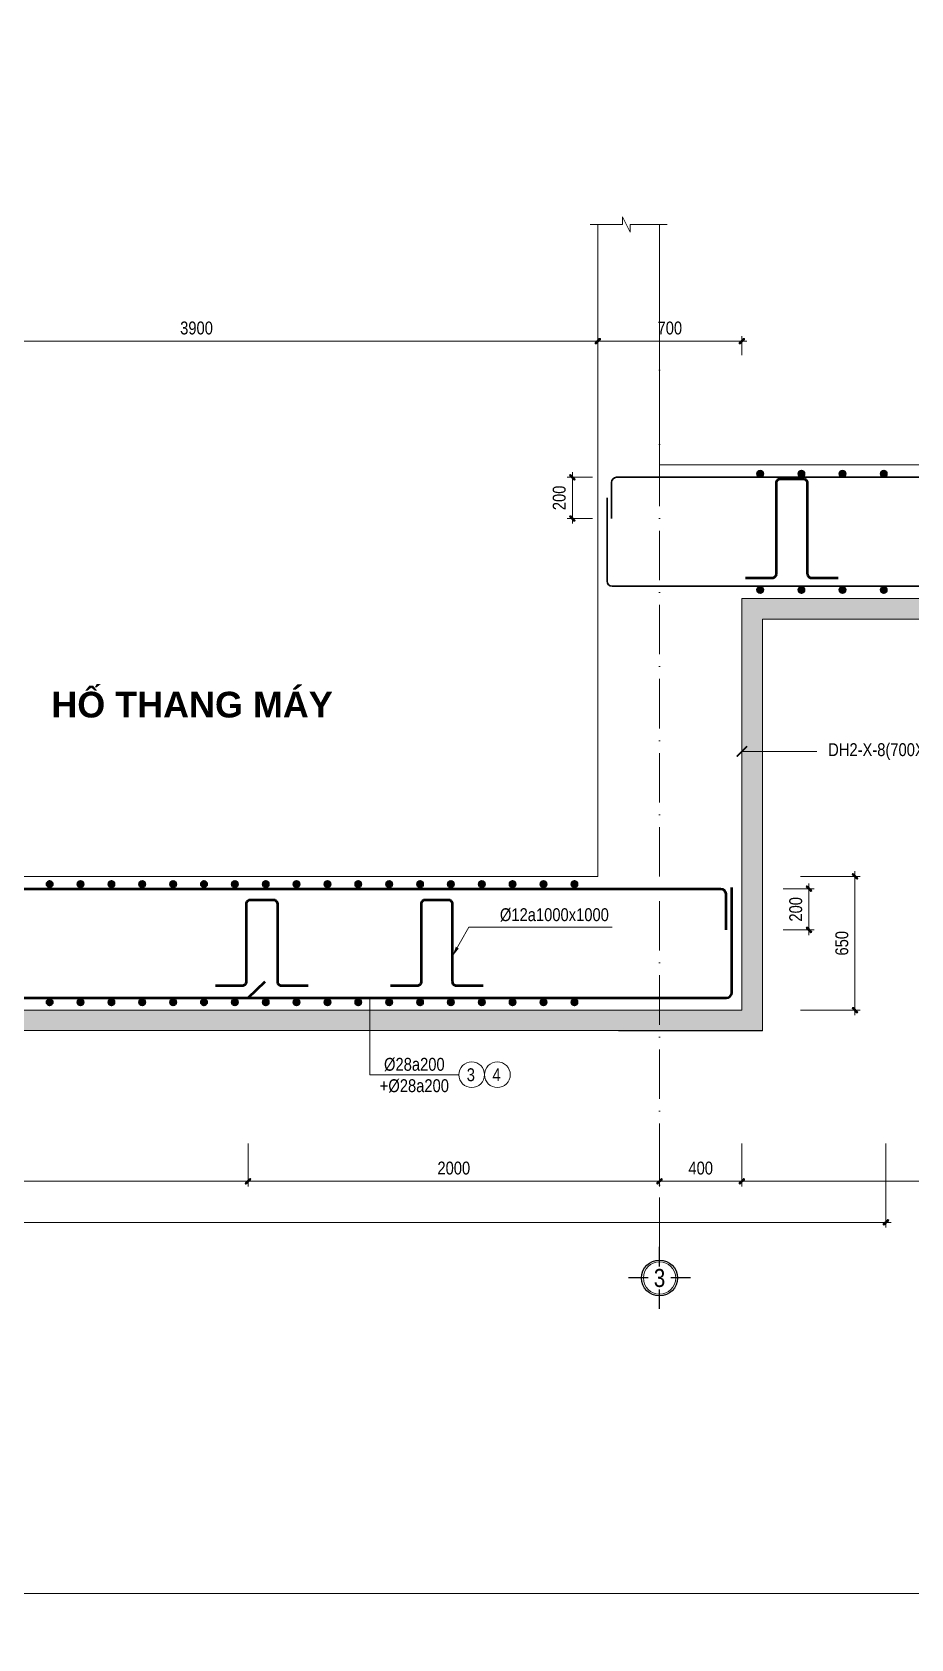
# Model space of a CAD drawing. Header units: millimetres. Extents: x 2356525 to 2927188, y -665534 to -417818.
# Drawn here: x 2585668 to 2589939, y -584889 to -577080 of the extents above; entities that cross this region are included whole.
import ezdxf
from ezdxf.enums import TextEntityAlignment as Align

# ---------------------------------------------------------------- set-up
doc = ezdxf.new("R2010")
doc.units = ezdxf.units.MM
doc.header["$LTSCALE"] = 200
doc.header["$MEASUREMENT"] = 0
doc.linetypes.add('ACAD_ISO10W100', pattern=[18, 12, -3, 0, -3])
doc.linetypes.add('HIDDEN', pattern=[0.375, 0.25, -0.125])
doc.layers.get('0').update_dxf_attribs({"lineweight": 9})
doc.layers.get('Defpoints').update_dxf_attribs({"color": 10, "lineweight": 0})
for name, color, linetype, lineweight in [('2', 2, 'Continuous', 20), ('CTHEP', 50, 'Continuous', 50), ('D-TRUC', 251, 'ACAD_ISO10W100', 15), ('DBAO', 90, 'Continuous', 13), ('DGIONG', 130, 'Continuous', 13), ('DMo', 9, 'HIDDEN', 9), ('KTH', 154, 'Continuous', 9), ('Start Thepsan lop duoi', 6, 'Continuous', 30), ('STICK', 1, 'Continuous', 9), ('TEXT', 7, 'Continuous', 15)]:
    doc.layers.add(name, color=color, linetype=linetype, lineweight=lineweight)
doc.layers.add('8', color=8, linetype='Continuous')
doc.styles.add('Arial - Bold', font='arialbd.ttf')
doc.styles.add('HELVECONDENSE', font='')
doc.styles.add('Star-HelCon', font='')
doc.styles.add('TTP-HelCon', font='')
doc.styles.get('HELVECONDENSE').set_extended_font_data('VNI-Helve-Condense')
doc.styles.get('Star-HelCon').set_extended_font_data('VNI-Helve-Condense')
doc.styles.get('TTP-HelCon').set_extended_font_data('VNI-Helve-Condense')
doc.dimstyles.new('TTP-100', dxfattribs={"dimscale": 100, "dimtxt": 2.5, "dimasz": 1, "dimexe": 1, "dimexo": 0, "dimgap": 0.09, "dimtad": 0, "dimdec": 4, "dimrnd": 1, "dimdsep": 46, "dimtxsty": 'TTP-HelCon', "dimblk": 'Stick', "dimcen": 0.09, "dimdle": 1.5, "dimclrd": 256, "dimclre": 256, "dimclrt": 7, "dimadec": 0, "dimazin": 0, "dimtfac": 1, "dimtdec": 4, "dimtix": 1, "dimtmove": 0, "dimatfit": 3, "dimfxl": 1, "dimtvp": 1, "dimtolj": 1, "dimtzin": 0, "dimlwd": -1, "dimlwe": -1, "dimarcsym": 1})
doc.dimstyles.new('TTP-25', dxfattribs={"dimscale": 25, "dimtxt": 2.5, "dimasz": 1, "dimexe": 1, "dimexo": 1, "dimgap": 0.09, "dimtad": 0, "dimdec": 4, "dimrnd": 1, "dimzin": 9, "dimdsep": 46, "dimtxsty": 'TTP-HelCon', "dimblk": 'Stick', "dimcen": 0.09, "dimdle": 1.5, "dimclrd": 256, "dimclre": 256, "dimclrt": 7, "dimadec": 0, "dimazin": 0, "dimtfac": 1, "dimtdec": 4, "dimtmove": 0, "dimatfit": 3, "dimldrblk": 'ARCHTICK', "dimfxl": 1, "dimtvp": 1, "dimtolj": 1, "dimtzin": 0, "dimarcsym": 0})

# ---------------------------------------------------------------- blocks, each defined once
blk = doc.blocks.new('Stick')
at = {"layer": 'STICK'}
h = blk.add_hatch(color=256, dxfattribs=at)
edge = h.paths.add_edge_path()
edge.add_line((0.3, 0.5), (-0.5, -0.3))
edge.add_arc((-0.4, -0.4), 0.141, 135, 315)
edge.add_line((-0.3, -0.5), (0.5, 0.3))
edge.add_arc((0.4, 0.4), 0.141, 315, 495)
blk.add_line((1, 0), (-1, 0), dxfattribs=at)
blk.add_lwpolyline([(0.3, 0.5), (-0.5, -0.3, 1), (-0.3, -0.5), (0.5, 0.3, 1), (0.3, 0.5, 1)], format="xyb", dxfattribs=at)
blk = doc.blocks.new('*D499')
at = {"layer": 'Defpoints', "color": 0, "transparency": 16777216}
for p in [(9500, 601.4), (9500, 508.9), (8800, 0)]:
    blk.add_point(p, dxfattribs=at)
at = {"layer": 'KTH', "lineweight": -2, "transparency": 16777216}
for p, q in [((8800, 25), (8800, 626.4)), ((9500, 533.9), (9500, 626.4)), ((8825, 601.4), (9475, 601.4))]:
    blk.add_line(p, q, dxfattribs=at)
at = {"layer": 'KTH', "lineweight": -2, "transparency": 16777216, "xscale": 25, "yscale": 25, "zscale": 25, "rotation": 180}
blk.add_blockref('Stick', (8800, 601.4), dxfattribs=at)
at = {"layer": 'KTH', "lineweight": -2, "transparency": 16777216, "xscale": 25, "yscale": 25, "zscale": 25}
blk.add_blockref('Stick', (9500, 601.4), dxfattribs=at)
at = {"layer": 'KTH', "color": 7, "transparency": 16777216, "insert": (9150, 665.2), "char_height": 62.5, "attachment_point": 5, "style": 'TTP-HelCon'}
blk.add_mtext('\\A1;700', dxfattribs=at)
blk = doc.blocks.new('_ArchTick')
at = {"color": 0, "linetype": 'ByBlock', "const_width": 0.15}
blk.add_lwpolyline([(-0.5, -0.5), (0.5, 0.5)], dxfattribs=at)
blk = doc.blocks.new('*D500')
at = {"layer": 'Defpoints', "color": 0, "transparency": 16777216}
for p in [(-1350, -3273.5), (10200.1, -3273.5), (10200.1, -3681.6)]:
    blk.add_point(p, dxfattribs=at)
at = {"layer": 'KTH', "lineweight": -2, "transparency": 16777216}
for p, q in [((-1350, -3298.5), (-1350, -3706.6)), ((10200.1, -3298.5), (10200.1, -3706.6)), ((-1325, -3681.6), (10175.1, -3681.6))]:
    blk.add_line(p, q, dxfattribs=at)
at = {"layer": 'KTH', "lineweight": -2, "transparency": 16777216, "xscale": 25, "yscale": 25, "zscale": 25, "rotation": 180}
blk.add_blockref('Stick', (-1350, -3681.6), dxfattribs=at)
at = {"layer": 'KTH', "lineweight": -2, "transparency": 16777216, "xscale": 25, "yscale": 25, "zscale": 25}
blk.add_blockref('Stick', (10200.1, -3681.6), dxfattribs=at)
at = {"layer": 'KTH', "color": 7, "transparency": 16777216, "insert": (4425.1, -3617.7), "char_height": 62.5, "attachment_point": 5, "style": 'TTP-HelCon'}
blk.add_mtext('\\A1;11550', dxfattribs=at)
blk = doc.blocks.new('dau truc')
blk.add_circle((0, 0), 180)
at = {"layer": '8'}
for p, q in [((0, 127), (0, 345)), ((-127, 0), (-345, 0)), ((0, -345), (0, -127)), ((345, 0), (127, 0))]:
    blk.add_line(p, q, dxfattribs=at)
blk.add_circle((0, 0), 200, dxfattribs=at)
at = {"layer": 'TEXT', "style": 'HELVECONDENSE'}
blk.add_attdef('A', text='', height=233, dxfattribs=at).set_placement((0, 0), align=Align.MIDDLE)
blk = doc.blocks.new('*D481')
at = {"layer": 'Defpoints', "color": 0, "transparency": 16777216}
for p in [(7100.3, -3273.5), (9100, -3273.5), (7100.3, -3482.1)]:
    blk.add_point(p, dxfattribs=at)
at = {"layer": 'KTH', "lineweight": -2, "transparency": 16777216}
for p, q in [((7100.3, -3298.5), (7100.3, -3507.1)), ((9100, -3298.5), (9100, -3507.1)), ((9075, -3482.1), (7125.3, -3482.1))]:
    blk.add_line(p, q, dxfattribs=at)
at = {"layer": 'KTH', "lineweight": -2, "transparency": 16777216, "xscale": 25, "yscale": 25, "zscale": 25, "rotation": 180}
blk.add_blockref('Stick', (7100.3, -3482.1), dxfattribs=at)
at = {"layer": 'KTH', "lineweight": -2, "transparency": 16777216, "xscale": 25, "yscale": 25, "zscale": 25}
blk.add_blockref('Stick', (9100, -3482.1), dxfattribs=at)
at = {"layer": 'KTH', "color": 7, "transparency": 16777216, "insert": (8100.2, -3418.2), "char_height": 62.5, "attachment_point": 5, "style": 'TTP-HelCon'}
blk.add_mtext('\\A1;2000', dxfattribs=at)
blk = doc.blocks.new('*D482')
at = {"layer": 'Defpoints', "color": 0, "transparency": 16777216}
for p in [(3700, -3273.5), (7100.3, -3273.5), (7100.3, -3482.1)]:
    blk.add_point(p, dxfattribs=at)
at = {"layer": 'KTH', "lineweight": -2, "transparency": 16777216}
for p, q in [((3700, -3298.5), (3700, -3507.1)), ((7100.3, -3298.5), (7100.3, -3507.1)), ((3725, -3482.1), (7075.3, -3482.1))]:
    blk.add_line(p, q, dxfattribs=at)
at = {"layer": 'KTH', "lineweight": -2, "transparency": 16777216, "xscale": 25, "yscale": 25, "zscale": 25, "rotation": 180}
blk.add_blockref('Stick', (3700, -3482.1), dxfattribs=at)
at = {"layer": 'KTH', "lineweight": -2, "transparency": 16777216, "xscale": 25, "yscale": 25, "zscale": 25}
blk.add_blockref('Stick', (7100.3, -3482.1), dxfattribs=at)
at = {"layer": 'KTH', "color": 7, "transparency": 16777216, "insert": (5400.2, -3418.2), "char_height": 62.5, "attachment_point": 5, "style": 'TTP-HelCon'}
blk.add_mtext('\\A1;3400', dxfattribs=at)
blk = doc.blocks.new('*D483')
at = {"layer": 'Defpoints', "color": 0, "transparency": 16777216}
for p in [(9675.7, -2060.1), (9826, -2060.1), (9675.7, -2260.1)]:
    blk.add_point(p, dxfattribs=at)
at = {"layer": 'KTH', "lineweight": -2, "transparency": 16777216}
for p, q in [((9700.7, -2060.1), (9851, -2060.1)), ((9826, -2235.1), (9826, -2085.1)), ((9700.7, -2260.1), (9851, -2260.1))]:
    blk.add_line(p, q, dxfattribs=at)
at = {"layer": 'KTH', "lineweight": -2, "transparency": 16777216, "xscale": 25, "yscale": 25, "zscale": 25}
for p, rotation in [((9826, -2060.1), 90), ((9826, -2260.1), 270)]:
    blk.add_blockref('Stick', p, dxfattribs=dict(at, rotation=rotation))
at = {"layer": 'KTH', "color": 7, "transparency": 16777216, "insert": (9762.2, -2160.1), "char_height": 62.5, "attachment_point": 5, "rotation": 90, "style": 'TTP-HelCon'}
blk.add_mtext('\\A1;200', dxfattribs=at)
blk = doc.blocks.new('*D484')
at = {"layer": 'Defpoints', "color": 0, "transparency": 16777216}
for p in [(9100, -3273.5), (9500.1, -3273.5), (9500.1, -3482.1)]:
    blk.add_point(p, dxfattribs=at)
at = {"layer": 'KTH', "lineweight": -2, "transparency": 16777216}
for p, q in [((9100, -3298.5), (9100, -3507.1)), ((9500.1, -3298.5), (9500.1, -3507.1)), ((9125, -3482.1), (9475.1, -3482.1))]:
    blk.add_line(p, q, dxfattribs=at)
at = {"layer": 'KTH', "lineweight": -2, "transparency": 16777216, "xscale": 25, "yscale": 25, "zscale": 25, "rotation": 180}
blk.add_blockref('Stick', (9100, -3482.1), dxfattribs=at)
at = {"layer": 'KTH', "lineweight": -2, "transparency": 16777216, "xscale": 25, "yscale": 25, "zscale": 25}
blk.add_blockref('Stick', (9500.1, -3482.1), dxfattribs=at)
at = {"layer": 'KTH', "color": 7, "transparency": 16777216, "insert": (9300.1, -3418.2), "char_height": 62.5, "attachment_point": 5, "style": 'TTP-HelCon'}
blk.add_mtext('\\A1;400', dxfattribs=at)
blk = doc.blocks.new('*D487')
at = {"layer": 'Defpoints', "color": 0, "transparency": 16777216}
for p in [(8800, 601.4), (4900, 432.1), (8800, 432.1)]:
    blk.add_point(p, dxfattribs=at)
at = {"layer": 'KTH', "lineweight": -2, "transparency": 16777216}
for p, q in [((4900, 457.1), (4900, 626.4)), ((8800, 457.1), (8800, 626.4)), ((4925, 601.4), (8775, 601.4))]:
    blk.add_line(p, q, dxfattribs=at)
at = {"layer": 'KTH', "lineweight": -2, "transparency": 16777216, "xscale": 25, "yscale": 25, "zscale": 25, "rotation": 180}
blk.add_blockref('Stick', (4900, 601.4), dxfattribs=at)
at = {"layer": 'KTH', "lineweight": -2, "transparency": 16777216, "xscale": 25, "yscale": 25, "zscale": 25}
blk.add_blockref('Stick', (8800, 601.4), dxfattribs=at)
at = {"layer": 'KTH', "color": 7, "transparency": 16777216, "insert": (6850, 665.2), "char_height": 62.5, "attachment_point": 5, "style": 'TTP-HelCon'}
blk.add_mtext('\\A1;3900', dxfattribs=at)
blk = doc.blocks.new('*D489')
at = {"layer": 'Defpoints', "color": 0, "transparency": 16777216}
for p in [(9760.7, -2000.1), (9760.7, -2650.1), (10050, -2650.1)]:
    blk.add_point(p, dxfattribs=at)
at = {"layer": 'KTH', "lineweight": -2, "transparency": 16777216}
for p, q in [((9785.7, -2000.1), (10075, -2000.1)), ((10050, -2025.1), (10050, -2625.1)), ((9785.7, -2650.1), (10075, -2650.1))]:
    blk.add_line(p, q, dxfattribs=at)
at = {"layer": 'KTH', "lineweight": -2, "transparency": 16777216, "xscale": 25, "yscale": 25, "zscale": 25}
for p, rotation in [((10050, -2000.1), 90), ((10050, -2650.1), 270)]:
    blk.add_blockref('Stick', p, dxfattribs=dict(at, rotation=rotation))
at = {"layer": 'KTH', "color": 7, "transparency": 16777216, "insert": (9986.2, -2325.1), "char_height": 62.5, "attachment_point": 5, "rotation": 90, "style": 'TTP-HelCon'}
blk.add_mtext('\\A1;650', dxfattribs=at)
blk = doc.blocks.new('*D491')
at = {"layer": 'Defpoints', "color": 0, "transparency": 16777216}
for p in [(8676.6, -60.1), (8800, -60.1), (8800, -260.2)]:
    blk.add_point(p, dxfattribs=at)
at = {"layer": 'KTH', "lineweight": -2, "transparency": 16777216}
for p, q in [((8775, -60.1), (8651.6, -60.1)), ((8676.6, -235.2), (8676.6, -85.1)), ((8775, -260.2), (8651.6, -260.2))]:
    blk.add_line(p, q, dxfattribs=at)
at = {"layer": 'KTH', "lineweight": -2, "transparency": 16777216, "xscale": 25, "yscale": 25, "zscale": 25}
for p, rotation in [((8676.6, -60.1), 90), ((8676.6, -260.2), 270)]:
    blk.add_blockref('Stick', p, dxfattribs=dict(at, rotation=rotation))
at = {"layer": 'KTH', "color": 7, "transparency": 16777216, "insert": (8612.8, -160.2), "char_height": 62.5, "attachment_point": 5, "rotation": 90, "style": 'TTP-HelCon'}
blk.add_mtext('\\A1;200', dxfattribs=at)
blk = doc.blocks.new('*D493')
at = {"layer": 'Defpoints', "color": 0, "transparency": 16777216}
for p in [(9500.1, -3273.5), (12500.2, -3273.5), (9500.1, -3482.1)]:
    blk.add_point(p, dxfattribs=at)
at = {"layer": 'KTH', "lineweight": -2, "transparency": 16777216}
for p, q in [((9500.1, -3298.5), (9500.1, -3507.1)), ((12500.2, -3298.5), (12500.2, -3507.1)), ((12475.2, -3482.1), (9525.1, -3482.1))]:
    blk.add_line(p, q, dxfattribs=at)
at = {"layer": 'KTH', "lineweight": -2, "transparency": 16777216, "xscale": 25, "yscale": 25, "zscale": 25, "rotation": 180}
blk.add_blockref('Stick', (9500.1, -3482.1), dxfattribs=at)
at = {"layer": 'KTH', "lineweight": -2, "transparency": 16777216, "xscale": 25, "yscale": 25, "zscale": 25}
blk.add_blockref('Stick', (12500.2, -3482.1), dxfattribs=at)
at = {"layer": 'KTH', "color": 7, "transparency": 16777216, "insert": (11000.2, -3418.2), "char_height": 62.5, "attachment_point": 5, "style": 'TTP-HelCon'}
blk.add_mtext('\\A1;3000', dxfattribs=at)
blk = doc.blocks.new('sfdzgbxg')
at = {"layer": 'KTH'}
h = blk.add_hatch(dxfattribs=at)
h.set_pattern_fill('AR-CONC', color=256, scale=25, style=0)
h.set_pattern_definition([(50, (-2579617.4, 579183.16), (179.315046, -15.688034), [18.75, -206.25]), (355, (-2579617.4, 579183.16), (-34.687833, 188.048033), [15, -165]), (100.4514, (-2579602.46, 579181.85), (144.627345, 172.359886), [15.935047, -175.285528]), (46.1842, (-2579617.4, 579233.16), (266.810262, -41.379754), [28.125, -309.375]), (96.6356, (-2579595.17, 579229.7), (233.665676, 243.529468), [23.902572, -262.92825]), (351.1842, (-2579617.4, 579233.16), (233.665486, 243.52965), [22.5, -247.5]), (21, (-2579592.4, 579220.66), (149.226763, -100.654723), [18.75, -206.25]), (326, (-2579592.4, 579220.66), (60.828833, 181.287511), [15, -165]), (71.4514, (-2579579.96, 579212.27), (210.055657, 80.632624), [15.935047, -175.285528]), (37.5, (-2579617.4, 579183.16), (3.0399638, 83.2234635), [0, -163, 0, -167.5, 0, -165.625]), (7.5, (-2579617.4, 579183.16), (65.7673844, 98.602928), [0, -95.5, 0, -159.25, 0, -63.125]), (327.5, (-2579673.15, 579183.16), (133.455609, -5.638718), [0, -62.5, 0, -195, 0, -258.75]), (317.5, (-2579698.15, 579183.16), (145.7965423, 25.0262456), [0, -81.25, 0, -129.5, 0, -183.75])])
h.paths.add_polyline_path([(12600.19738, -650.03191), (13416.0465, -650.0319), (13416.0465, -550.0317), (12500.19737, -550.03176), (12500.19738, -650.03191), (9500.1157, -650.03195), (9500.1157, -2650.08605), (700.03497, -2650.08605), (700.03497, -650.03109), (-128.07211, -650.03109), (-2299.96616, -650.03104), (-2299.96616, -550.03072), (-2966.64416, -550.03074), (-2966.64419, -650.031), (-2399.96616, -650.03104), (-2399.96616, -750.03104), (600.02881, -750.03113), (599.90554, -2750.08605), (9600.23617, -2749.59256), (9600.12143, -750.03195), (12600.19738, -750.03191)])
at = {"layer": 'Start Thepsan lop duoi'}
h = blk.add_hatch(color=256, dxfattribs=at)
h.dxf.hatch_style = 1
h.paths.add_polyline_path([(9605.35824, -43.01845, 1), (9573.52344, -43.01845, 1)])
h = blk.add_hatch(color=256, dxfattribs=at)
h.dxf.hatch_style = 1
h.paths.add_polyline_path([(9805.35824, -43.01845, 1), (9773.52344, -43.01845, 1)])
h = blk.add_hatch(color=256, dxfattribs=at)
h.dxf.hatch_style = 1
h.paths.add_polyline_path([(10005.35824, -43.01845, 1), (9973.52344, -43.01845, 1)])
h = blk.add_hatch(color=256, dxfattribs=at)
h.dxf.hatch_style = 1
h.paths.add_polyline_path([(10205.35824, -43.01845, 1), (10173.52344, -43.01845, 1)])
h = blk.add_hatch(color=256, dxfattribs=at)
h.dxf.hatch_style = 1
h.paths.add_polyline_path([(9605.35824, -607.73224, 1), (9573.52344, -607.73224, 1)])
h = blk.add_hatch(color=256, dxfattribs=at)
h.dxf.hatch_style = 1
h.paths.add_polyline_path([(9805.35824, -607.73224, 1), (9773.52344, -607.73224, 1)])
h = blk.add_hatch(color=256, dxfattribs=at)
h.dxf.hatch_style = 1
h.paths.add_polyline_path([(10005.35824, -607.73224, 1), (9973.52344, -607.73224, 1)])
h = blk.add_hatch(color=256, dxfattribs=at)
h.dxf.hatch_style = 1
h.paths.add_polyline_path([(10205.35824, -607.73224, 1), (10173.52344, -607.73224, 1)])
h = blk.add_hatch(color=256, dxfattribs=at)
h.dxf.hatch_style = 1
h.paths.add_polyline_path([(6152.1304, -2037.39298, 1), (6120.2956, -2037.39298, 1)])
h = blk.add_hatch(color=256, dxfattribs=at)
h.dxf.hatch_style = 1
h.paths.add_polyline_path([(6302.1304, -2037.39298, 1), (6270.2956, -2037.39298, 1)])
h = blk.add_hatch(color=256, dxfattribs=at)
h.dxf.hatch_style = 1
h.paths.add_polyline_path([(6452.1304, -2037.39298, 1), (6420.2956, -2037.39298, 1)])
h = blk.add_hatch(color=256, dxfattribs=at)
h.dxf.hatch_style = 1
h.paths.add_polyline_path([(6602.1304, -2037.39298, 1), (6570.2956, -2037.39298, 1)])
h = blk.add_hatch(color=256, dxfattribs=at)
h.dxf.hatch_style = 1
h.paths.add_polyline_path([(6752.1304, -2037.39298, 1), (6720.2956, -2037.39298, 1)])
h = blk.add_hatch(color=256, dxfattribs=at)
h.dxf.hatch_style = 1
h.paths.add_polyline_path([(6902.1304, -2037.39298, 1), (6870.2956, -2037.39298, 1)])
h = blk.add_hatch(color=256, dxfattribs=at)
h.dxf.hatch_style = 1
h.paths.add_polyline_path([(7052.1304, -2037.39298, 1), (7020.2956, -2037.39298, 1)])
h = blk.add_hatch(color=256, dxfattribs=at)
h.dxf.hatch_style = 1
h.paths.add_polyline_path([(7202.1304, -2037.39298, 1), (7170.2956, -2037.39298, 1)])
h = blk.add_hatch(color=256, dxfattribs=at)
h.dxf.hatch_style = 1
h.paths.add_polyline_path([(7352.1304, -2037.39298, 1), (7320.2956, -2037.39298, 1)])
h = blk.add_hatch(color=256, dxfattribs=at)
h.dxf.hatch_style = 1
h.paths.add_polyline_path([(7502.1304, -2037.39298, 1), (7470.2956, -2037.39298, 1)])
h = blk.add_hatch(color=256, dxfattribs=at)
h.dxf.hatch_style = 1
h.paths.add_polyline_path([(7652.1304, -2037.39298, 1), (7620.2956, -2037.39298, 1)])
h = blk.add_hatch(color=256, dxfattribs=at)
h.dxf.hatch_style = 1
h.paths.add_polyline_path([(7802.1304, -2037.39298, 1), (7770.2956, -2037.39298, 1)])
h = blk.add_hatch(color=256, dxfattribs=at)
h.dxf.hatch_style = 1
h.paths.add_polyline_path([(7952.1304, -2037.39298, 1), (7920.2956, -2037.39298, 1)])
h = blk.add_hatch(color=256, dxfattribs=at)
h.dxf.hatch_style = 1
h.paths.add_polyline_path([(8102.1304, -2037.39298, 1), (8070.2956, -2037.39298, 1)])
h = blk.add_hatch(color=256, dxfattribs=at)
h.dxf.hatch_style = 1
h.paths.add_polyline_path([(8252.1304, -2037.39298, 1), (8220.2956, -2037.39298, 1)])
h = blk.add_hatch(color=256, dxfattribs=at)
h.dxf.hatch_style = 1
h.paths.add_polyline_path([(8402.1304, -2037.39298, 1), (8370.2956, -2037.39298, 1)])
h = blk.add_hatch(color=256, dxfattribs=at)
h.dxf.hatch_style = 1
h.paths.add_polyline_path([(8552.1304, -2037.39298, 1), (8520.2956, -2037.39298, 1)])
h = blk.add_hatch(color=256, dxfattribs=at)
h.dxf.hatch_style = 1
h.paths.add_polyline_path([(8702.1304, -2037.39298, 1), (8670.2956, -2037.39298, 1)])
h = blk.add_hatch(color=256, dxfattribs=at)
h.dxf.hatch_style = 1
h.paths.add_polyline_path([(6152.1304, -2611.80632, 1), (6120.2956, -2611.80632, 1)])
h = blk.add_hatch(color=256, dxfattribs=at)
h.dxf.hatch_style = 1
h.paths.add_polyline_path([(6302.1304, -2611.80632, 1), (6270.2956, -2611.80632, 1)])
h = blk.add_hatch(color=256, dxfattribs=at)
h.dxf.hatch_style = 1
h.paths.add_polyline_path([(6452.1304, -2611.80632, 1), (6420.2956, -2611.80632, 1)])
h = blk.add_hatch(color=256, dxfattribs=at)
h.dxf.hatch_style = 1
h.paths.add_polyline_path([(6602.1304, -2611.80632, 1), (6570.2956, -2611.80632, 1)])
h = blk.add_hatch(color=256, dxfattribs=at)
h.dxf.hatch_style = 1
h.paths.add_polyline_path([(6752.1304, -2611.80632, 1), (6720.2956, -2611.80632, 1)])
h = blk.add_hatch(color=256, dxfattribs=at)
h.dxf.hatch_style = 1
h.paths.add_polyline_path([(6902.1304, -2611.80632, 1), (6870.2956, -2611.80632, 1)])
h = blk.add_hatch(color=256, dxfattribs=at)
h.dxf.hatch_style = 1
h.paths.add_polyline_path([(7052.1304, -2611.80632, 1), (7020.2956, -2611.80632, 1)])
h = blk.add_hatch(color=256, dxfattribs=at)
h.dxf.hatch_style = 1
h.paths.add_polyline_path([(7202.1304, -2611.80632, 1), (7170.2956, -2611.80632, 1)])
h = blk.add_hatch(color=256, dxfattribs=at)
h.dxf.hatch_style = 1
h.paths.add_polyline_path([(7352.1304, -2611.80632, 1), (7320.2956, -2611.80632, 1)])
h = blk.add_hatch(color=256, dxfattribs=at)
h.dxf.hatch_style = 1
h.paths.add_polyline_path([(7502.1304, -2611.80632, 1), (7470.2956, -2611.80632, 1)])
h = blk.add_hatch(color=256, dxfattribs=at)
h.dxf.hatch_style = 1
h.paths.add_polyline_path([(7652.1304, -2611.80632, 1), (7620.2956, -2611.80632, 1)])
h = blk.add_hatch(color=256, dxfattribs=at)
h.dxf.hatch_style = 1
h.paths.add_polyline_path([(7802.1304, -2611.80632, 1), (7770.2956, -2611.80632, 1)])
h = blk.add_hatch(color=256, dxfattribs=at)
h.dxf.hatch_style = 1
h.paths.add_polyline_path([(7952.1304, -2611.80632, 1), (7920.2956, -2611.80632, 1)])
h = blk.add_hatch(color=256, dxfattribs=at)
h.dxf.hatch_style = 1
h.paths.add_polyline_path([(8102.1304, -2611.80632, 1), (8070.2956, -2611.80632, 1)])
h = blk.add_hatch(color=256, dxfattribs=at)
h.dxf.hatch_style = 1
h.paths.add_polyline_path([(8252.1304, -2611.80632, 1), (8220.2956, -2611.80632, 1)])
h = blk.add_hatch(color=256, dxfattribs=at)
h.dxf.hatch_style = 1
h.paths.add_polyline_path([(8402.1304, -2611.80632, 1), (8370.2956, -2611.80632, 1)])
h = blk.add_hatch(color=256, dxfattribs=at)
h.dxf.hatch_style = 1
h.paths.add_polyline_path([(8552.1304, -2611.80632, 1), (8520.2956, -2611.80632, 1)])
h = blk.add_hatch(color=256, dxfattribs=at)
h.dxf.hatch_style = 1
h.paths.add_polyline_path([(8702.1304, -2611.80632, 1), (8670.2956, -2611.80632, 1)])
at = {"layer": 'CTHEP'}
blk.add_line((7100.29093, -2590.08662), (7183.65941, -2511.53889), dxfattribs=at)
for points in [[(9518.4152, -548.5882), (9648.24587, -548.5882, 0.4142135624), (9668.24587, -528.5882), (9668.24587, -86.87985, -0.4142135624), (9688.24587, -66.87985), (9798.24587, -66.87985, -0.4142135624), (9818.24587, -86.87985), (9818.24587, -528.5882, 0.4142135624), (9838.24587, -548.5882), (9968.06775, -548.5882)], [(6942.88959, -2530.7936), (7072.72026, -2530.7936, 0.4142135624), (7092.72026, -2510.7936), (7092.72026, -2133.21325, -0.4142135624), (7112.72026, -2113.21325), (7222.72026, -2113.21325, -0.4142135624), (7242.72026, -2133.21325), (7242.72026, -2510.7936, 0.4142135624), (7262.72026, -2530.7936), (7392.54214, -2530.7936)], [(7793.17645, -2530.7936), (7923.00713, -2530.7936, 0.4142135624), (7943.00713, -2510.7936), (7943.00713, -2133.21325, -0.4142135624), (7963.00713, -2113.21325), (8073.00713, -2113.21325, -0.4142135624), (8093.00713, -2133.21325), (8093.00713, -2510.7936, 0.4142135624), (8113.00713, -2530.7936), (8242.82901, -2530.7936)]]:
    blk.add_lwpolyline(points, format="xyb", dxfattribs=at)
at = {"layer": 'CTHEP', "ltscale": 1000}
for points in [[(749.01704, -2042.89113), (749.01704, -2565.08667, 0.4142135651), (774.01704, -2590.08667), (9426.17069, -2590.08659, 0.4142135597), (9451.17069, -2565.08659), (9451.17069, -2054.51711)], [(800.02572, -2260.08419), (800.02572, -2085.08419, -0.4142135651), (825.02572, -2060.08419), (9396.57002, -2060.08426, -0.4142135597), (9421.57002, -2085.08426), (9421.57002, -2260.08426)]]:
    blk.add_lwpolyline(points, format="xyb", dxfattribs=at)
at = {"layer": 'CTHEP', "const_width": 12.5}
for points in [[(7178.39956, -2612.68339, 1), (7190.89956, -2612.68339, 1)], [(7778.39956, -2612.68339, 1), (7790.89956, -2612.68339, 1)], [(8378.39956, -2612.68339, 1), (8390.89956, -2612.68339, 1)]]:
    blk.add_lwpolyline(points, format="xyb", close=True, dxfattribs=at)
at = {"layer": 'D-TRUC', "ltscale": 0.1}
blk.add_line((9100.03385, -3801.1004), (9099.93339, 703.50464), dxfattribs=at)
at = {"layer": 'DBAO'}
for p, q in [((8800.03384, -0.00371), (8800.03384, 1168.40942)), ((9100.03384, -0.00387), (9100.03384, 1168.40926)), ((9500.1157, -650.03195), (12500.19738, -650.03191)), ((9500.1157, -650.03195), (9500.1157, -2650.08605)), ((9600.12143, -750.03195), (12600.19738, -750.03191)), ((9600.23619, -2750.08605), (9600.12143, -750.03195)), ((700.03497, -2650.08605), (9500.1157, -2650.08605)), ((599.90554, -2750.08605), (9600.23617, -2749.59256)), ((8900.18019, -2750.08605), (9600.23619, -2750.08605))]:
    blk.add_line(p, q, dxfattribs=at)
for points in [[(8800.03384, -0.00387), (8800.03384, -200.08419), (8800.03384, -200.08419), (8800.03384, -2000.08419), (4900.03344, -2000.08419), (4900.03344, -0.00278), (4200.03344, -0.00278)], [(9100.03384, -0.00403), (13416.04649, -0.00518)], [(6100.03384, -2650.00278), (6800.03384, -2650.00278)]]:
    blk.add_lwpolyline(points, dxfattribs=at)
at = {"layer": 'DGIONG'}
blk.add_lwpolyline([(7692.0874, -2590.08666), (7692.0874, -2964.06659), (7848.87565, -2964.06658), (8124.65331, -2964.06658)], dxfattribs=at)
for centre in [(8187.15331, -2964.06658), (8312.15331, -2964.06658)]:
    blk.add_circle(centre, 62.5, dxfattribs=at)
at = {"layer": 'KTH'}
blk.add_lwpolyline([(8762.53384, 1168.40919), (8920.03384, 1168.40922), (8920.03383, 1205.90922), (8957.53384, 1130.90923), (8957.53384, 1168.40923), (9137.53384, 1168.40926)], dxfattribs=at)
at = {"layer": 'Start Thepsan lop duoi'}
for points in [[(13416.04649, -60.13434), (8891.62312, -60.13434, 0.4142135621), (8866.62312, -85.13434), (8866.62312, -260.24734)], [(13416.0465, -490.02506), (12475.35123, -490.02506), (12375.35139, -590.02506), (8870.36117, -590.02506, -0.4142135622), (8845.36117, -565.02506), (8845.36117, -160.13434)]]:
    blk.add_lwpolyline(points, format="xyb", dxfattribs=at)
for centre in [(9589.44084, -43.01845), (9789.44084, -43.01845), (9989.44084, -43.01845), (10189.44084, -43.01845), (9589.44084, -607.73224), (9789.44084, -607.73224), (9989.44084, -607.73224), (10189.44084, -607.73224), (6136.213, -2037.39298), (6286.213, -2037.39298), (6436.213, -2037.39298), (6586.213, -2037.39298), (6736.213, -2037.39298), (6886.213, -2037.39298), (7036.213, -2037.39298), (7186.213, -2037.39298), (7336.213, -2037.39298), (7486.213, -2037.39298), (7636.213, -2037.39298), (7786.213, -2037.39298), (7936.213, -2037.39298), (8086.213, -2037.39298), (8236.213, -2037.39298), (8386.213, -2037.39298), (8536.213, -2037.39298), (8686.213, -2037.39298), (6136.213, -2611.80632), (6286.213, -2611.80632), (6436.213, -2611.80632), (6586.213, -2611.80632), (6736.213, -2611.80632), (6886.213, -2611.80632), (7036.213, -2611.80632), (7186.213, -2611.80632), (7336.213, -2611.80632), (7486.213, -2611.80632), (7636.213, -2611.80632), (7786.213, -2611.80632), (7936.213, -2611.80632), (8086.213, -2611.80632), (8236.213, -2611.80632), (8386.213, -2611.80632), (8536.213, -2611.80632), (8686.213, -2611.80632)]:
    blk.add_circle(centre, 15.9174, dxfattribs=at)
at = {"layer": '2', "ltscale": 300}
ref = blk.add_blockref('dau truc', (9100.03385, -3951.96494), dxfattribs=dict(at, xscale=0.4367131292819977, yscale=0.4367131292819977, zscale=0.4367131292819977))
ref.add_attrib('A', '3', dxfattribs={"layer": 'TEXT', "height": 87.5, "style": 'HELVECONDENSE'}).set_placement((9100.03385, -3951.96494), align=Align.MIDDLE)
at = {"layer": 'TEXT'}
for s, height, style, p in [('HỐ THANG MÁY', 125, 'Arial - Bold', (6828.21912, -1227.60407)), ('DH2-X-8(700X2650)', 62.5, 'TTP-HelCon', (10245.79858, -1415.233))]:
    blk.add_text(s, height=height, dxfattribs=dict(at, style=style)).set_placement(p, align=Align.CENTER)
at = {"layer": 'TEXT', "style": 'Star-HelCon'}
for s, p in [('Þ12a1000x1000', (8589.08853, -2186.0388)), ('3', (8182.98664, -2964.06658)), ('4', (8307.98664, -2964.06658))]:
    blk.add_text(s, height=62.5, dxfattribs=at).set_placement(p, align=Align.MIDDLE)
at = {"layer": 'TEXT', "style": 'TTP-HelCon'}
for s, p in [('Þ28a200', (7908.44844, -2944.65634)), ('+Þ28a200', (7908.44844, -3048.61787))]:
    blk.add_text(s, height=62.5, rotation=0.000000187, dxfattribs=at).set_placement(p, align=Align.CENTER)
at = {"layer": 'KTH'}
for base, p1, p2, picture, middle in [((8800.03384, 601.36042), (4900.03344, 432.09563), (8800.03384, 432.09563), '*D487', (6850.03364, 665.19376)), ((9500.02146, 601.36042), (8800.03384, -0.00387), (9500.02146, 508.86978), '*D499', (9150.02765, 665.19376)), ((10200.134491757, -3681.5568284043), (-1349.9661526107, -3273.4735042267), (10200.134491757, -3273.4735042272), '*D500', (4425.0841695732, -3617.723495071)), ((7100.29093, -3482.05683), (3700.03492, -3273.4735), (7100.29093, -3273.4735), '*D482', (5400.16293, -3418.2235)), ((7100.29093, -3482.05683), (9100.03385, -3273.47348), (7100.29093, -3273.4735), '*D481', (8100.16239, -3418.2235)), ((9500.115696, -3482.056828), (9100.033847, -3273.473481), (9500.115696, -3273.47348), '*D484', (9300.074772, -3418.223495))]:
    dim = blk.add_linear_dim(base=base, p1=p1, p2=p2, dimstyle='TTP-25', dxfattribs=at)
    dim.commit()
    dim.dimension.update_dxf_attribs({"geometry": picture, "text_midpoint": middle})
for base, p1, p2, angle, picture, middle in [((8676.63059, -60.13434), (8800.03384, -260.24734), (8800.03384, -60.13434), 90, '*D491', (8612.79726, -160.19084)), ((10049.99206, -2650.08605), (9760.69739, -2000.08419), (9760.69739, -2650.08605), 90, '*D489', (9986.15873, -2325.08512)), ((9825.9871, -2060.08426), (9675.68445, -2260.08426), (9675.68445, -2060.08426), 90, '*D483', (9762.15376, -2160.08426)), ((9500.1157, -3482.05683), (12500.19754, -3273.47348), (9500.1157, -3273.47348), 180, '*D493', (11000.15662, -3418.2235))]:
    dim = blk.add_linear_dim(base=base, p1=p1, p2=p2, angle=angle, dimstyle='TTP-25', dxfattribs=at)
    dim.commit()
    dim.dimension.update_dxf_attribs({"geometry": picture, "text_midpoint": middle})
at = {"layer": 'DGIONG', "color": 6}
blk.add_leader([(9500.1157, -1392.65855), (9864.25586, -1392.65855)], dimstyle='TTP-25', override={"dimasz": 2}, dxfattribs=at)
at = {"layer": 'DGIONG'}
blk.add_leader([(8093.00713, -2389.60933), (8172.81618, -2246.32041), (8870.08516, -2246.32041)], dimstyle='TTP-100', override={"dimasz": 0.5, "dimgap": 0.09, "dimtad": 0}, dxfattribs=at)

msp = doc.modelspace()

# ---------------------------------------------------------------- linework, layer by layer
at = {"layer": 'DBAO'}
for points in [[(2575872.6, -569269.7), (2597675.3, -569269.7), (2597675.3, -584669), (2575872.6, -584669)], [(2575872.6, -584669), (2597675.3, -584669), (2597675.3, -600068.3), (2575872.6, -600068.3)]]:
    msp.add_lwpolyline(points, close=True, dxfattribs=at)

# ---------------------------------------------------------------- block references
at = {"layer": 'DMo'}
msp.add_blockref('sfdzgbxg', (2579617.4, -579183.2), dxfattribs=at)

doc.saveas('drawing.dxf')
